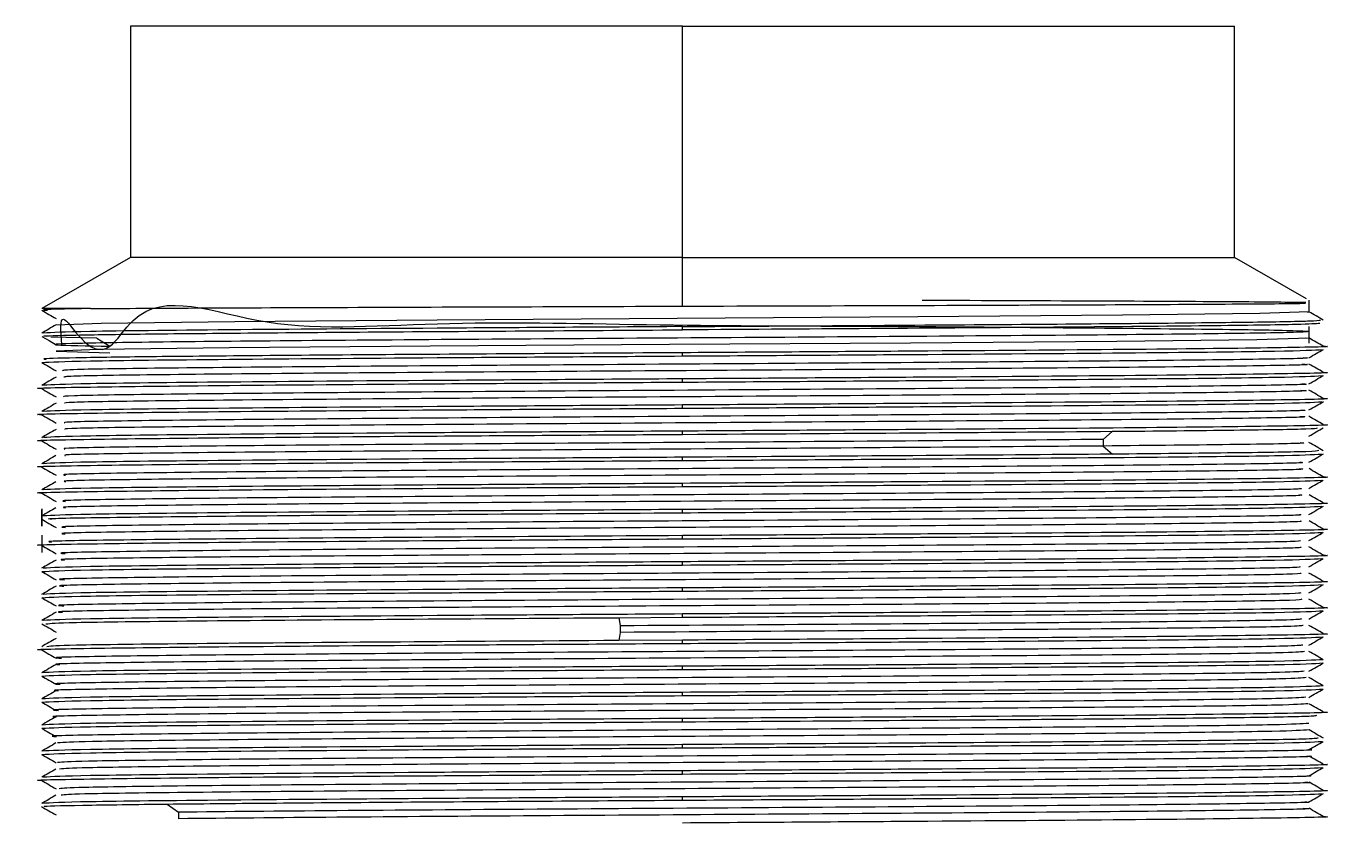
# Model space of a CAD drawing. Header units: millimetres. Extents: x 101 to 291, y 114 to 180.
# Drawn here: x 249.64 to 256.12, y 176.19 to 180.1 of the extents above; entities that cross this region are included whole.
import ezdxf

# ---------------------------------------------------------------- set-up
doc = ezdxf.new("R2010")
doc.units = ezdxf.units.MM

msp = doc.modelspace()

# ---------------------------------------------------------------- linework, layer by layer
at = {"color": 7, "linetype": 'Continuous', "lineweight": 25}
for p, q in [((250.1586, 180.0999), (250.1586, 178.9589)), ((252.8836, 180.0999), (250.1586, 180.0999)), ((252.8836, 178.9589), (252.8836, 180.0999)), ((252.8836, 180.0999), (255.6086, 180.0999)), ((255.6086, 178.9589), (255.6086, 180.0999)), ((250.1586, 178.9589), (249.72, 178.7057)), ((252.8836, 178.9589), (250.1586, 178.9589)), ((252.8836, 178.7178), (252.8836, 178.9589)), ((252.8836, 178.9589), (255.6086, 178.9589)), ((255.9646, 178.7534), (255.6086, 178.9589)), ((255.9772, 178.6894), (255.9772, 178.7468)), ((249.9609, 178.7057), (249.72, 178.7057)), ((252.8836, 178.6009), (252.8836, 178.617)), ((255.9772, 178.5355), (255.9772, 178.6178)), ((249.9919, 178.56), (249.7651, 178.5652)), ((249.9919, 178.5601), (250.0557, 178.5198)), ((252.8836, 178.4719), (252.8836, 178.488)), ((252.8836, 178.3429), (252.8836, 178.359)), ((252.8836, 178.2139), (252.8836, 178.23)), ((252.8836, 178.0849), (252.8836, 178.101)), ((255.0067, 178.1), (254.9598, 178.0597)), ((254.9598, 178.0597), (254.9598, 178.0274)), ((254.9598, 178.0274), (255.0067, 177.9871)), ((252.8836, 177.9559), (252.8836, 177.972)), ((252.8836, 177.8269), (252.8836, 177.843)), ((249.72, 177.7165), (249.72, 177.6309)), ((249.72, 177.714), (249.72, 177.6309)), ((249.72, 177.6309), (249.72, 177.714)), ((252.8836, 177.6979), (252.8836, 177.714)), ((249.72, 177.5875), (249.72, 177.5019)), ((252.8836, 177.5689), (252.8836, 177.585)), ((252.8836, 177.4399), (252.8836, 177.456)), ((252.8836, 177.3109), (252.8836, 177.327)), ((252.5696, 177.1798), (252.8836, 177.1819)), ((252.5696, 177.1799), (252.5765, 177.1396)), ((252.8836, 177.1819), (252.8836, 177.198)), ((252.5765, 177.1395), (252.5765, 177.1073)), ((252.5765, 177.1072), (252.5696, 177.0669)), ((252.8836, 177.069), (252.5696, 177.067)), ((252.8836, 177.0529), (252.8836, 177.069)), ((252.8836, 176.9239), (252.8836, 176.94)), ((252.8836, 176.7949), (252.8836, 176.811)), ((252.8836, 176.6659), (252.8836, 176.682)), ((252.8836, 176.5369), (252.8836, 176.553)), ((252.8836, 176.4079), (252.8836, 176.424)), ((252.8836, 176.2789), (252.8836, 176.295)), ((250.3391, 176.2597), (250.3952, 176.2194)), ((250.3953, 176.2194), (250.3953, 176.1871))]:
    msp.add_line(p, q, dxfattribs=at)
at = {"color": 7, "linetype": 'Continuous', "lineweight": 25, "flags": 128}
for points in [[(255.9677, 178.6897), (255.9773, 178.6894), (255.7345, 178.6813), (255.0559, 178.6732), (254.0454, 178.6651), (252.8572, 178.657), (251.6731, 178.649), (250.674, 178.6409), (250.0125, 178.6328), (249.7899, 178.6247), (249.7899, 178.6247)], [(249.7207, 178.5684), (249.7561, 178.548), (249.7914, 178.5276)], [(255.9615, 178.5607), (255.9769, 178.5601), (255.7193, 178.552), (255.0283, 178.5439), (254.0095, 178.5359), (252.8187, 178.5278), (251.6378, 178.5197), (250.6473, 178.5116), (249.9986, 178.5036), (249.7908, 178.4955), (250.0557, 178.4874), (250.0557, 178.4874)]]:
    msp.add_lwpolyline(points, dxfattribs=at)
at = {"color": 7, "linetype": 'Continuous', "lineweight": 25}
for points, knots in [([(249.8184, 178.5282), (249.8141, 178.5928), (249.8026, 178.7671), (249.9886, 178.3756), (250.2628, 178.8277), (250.7987, 178.5695), (251.7105, 178.6518), (252.7709, 178.6208), (253.8416, 178.6201), (254.8006, 178.6113), (255.5343, 178.6047), (255.9567, 178.5975), (256.0182, 178.5905), (255.7116, 178.5834), (255.0729, 178.5764), (254.1771, 178.5693), (253.1294, 178.5622), (252.0528, 178.5551), (251.0742, 178.5481), (250.3063, 178.541), (249.8475, 178.5339), (249.7215, 178.5269), (249.9443, 178.5221), (250.0557, 178.5198)], [0, 0, 0, 0, 0.023196, 0.062577, 0.076601, 0.127902, 0.179203, 0.230505, 0.281806, 0.333107, 0.384408, 0.435709, 0.487009, 0.538309, 0.589609, 0.640908, 0.692207, 0.743506, 0.794805, 0.846104, 0.897403, 0.948702, 1, 1, 1, 1]), ([(252.8836, 178.7178), (253.2428, 178.719), (253.9603, 178.7213), (254.9115, 178.7248), (255.6059, 178.7284), (255.9799, 178.7314), (255.9604, 178.7332), (255.9534, 178.7339)], [0, 0, 0, 0, 0.219522, 0.438617, 0.657284, 0.875524, 1, 1, 1, 1]), ([(255.962, 178.7354), (255.872, 178.7366), (255.6921, 178.7389), (255.0092, 178.7425), (254.3812, 178.7448), (254.0675, 178.746)], [0, 0, 0, 0, 0.33399, 0.667323, 1, 1, 1, 1]), ([(249.9609, 178.7057), (249.8403, 178.7035), (249.692, 178.7008), (249.7396, 178.6981), (249.7484, 178.6976)], [0, 0, 0, 0, 0.813037, 1, 1, 1, 1]), ([(249.7198, 178.6977), (249.7316, 178.6909), (249.7551, 178.6773), (249.7787, 178.6637), (249.7905, 178.6569)], [0, 0, 0, 0, 0.5, 1, 1, 1, 1]), ([(249.9609, 178.7057), (250.1057, 178.7067), (250.3951, 178.7087), (251.1091, 178.7117), (251.9556, 178.7148), (252.5744, 178.7168), (252.8836, 178.7178)], [0, 0, 0, 0, 0.250623, 0.50083, 0.750623, 1, 1, 1, 1]), ([(256.0474, 178.6491), (256.0356, 178.656), (256.012, 178.6696), (255.9885, 178.6832), (255.9767, 178.69)], [0, 0, 0, 0, 0.5, 1, 1, 1, 1]), ([(249.7904, 178.6255), (249.7786, 178.6187), (249.755, 178.6051), (249.7315, 178.5914), (249.7197, 178.5846)], [0, 0, 0, 0, 0.4999997, 1, 1, 1, 1]), ([(252.8836, 178.617), (252.469, 178.6143), (251.6399, 178.6089), (250.5947, 178.6009), (249.8686, 178.5929), (249.774, 178.5876), (249.7275, 178.585)], [0, 0, 0, 0, 0.251947, 0.503893, 0.75584, 1, 1, 1, 1]), ([(249.7412, 178.5686), (249.7353, 178.5692), (249.7108, 178.5714), (249.8665, 178.5754), (250.2018, 178.5805), (250.7157, 178.5856), (251.3592, 178.5907), (252.0974, 178.5958), (252.6215, 178.5992), (252.8836, 178.6009)], [0, 0, 0, 0, 0.050507, 0.208756, 0.367005, 0.525253, 0.683502, 0.841751, 1, 1, 1, 1]), ([(252.8836, 178.617), (253.1683, 178.6188), (253.7378, 178.6225), (254.5296, 178.6281), (255.2038, 178.6336), (255.7039, 178.6392), (256.0076, 178.6445), (256.0252, 178.6479), (256.0333, 178.6495)], [0, 0, 0, 0, 0.170584, 0.341168, 0.511752, 0.682336, 0.85292, 1, 1, 1, 1]), ([(256.0301, 178.6328), (256.0087, 178.6309), (255.963, 178.6268), (255.5093, 178.6205), (254.8018, 178.614), (253.8926, 178.6074), (253.2199, 178.6031), (252.8836, 178.6009)], [0, 0, 0, 0, 0.18049, 0.385367, 0.590245, 0.795122, 1, 1, 1, 1]), ([(256.0474, 178.5201), (256.0356, 178.5269), (256.0122, 178.5404), (255.9888, 178.554), (255.9772, 178.5607)], [0, 0, 0, 0, 0.503483, 1, 1, 1, 1]), ([(249.7201, 178.4396), (249.7677, 178.4423), (249.8628, 178.4477), (250.5943, 178.4557), (251.64, 178.4638), (252.4691, 178.4692), (252.8836, 178.4719)], [0, 0, 0, 0, 0.249949, 0.499966, 0.749983, 1, 1, 1, 1]), ([(252.8836, 178.488), (252.6215, 178.4863), (252.0974, 178.4829), (251.3592, 178.4778), (250.7157, 178.4727), (250.2018, 178.4676), (249.8665, 178.4625), (249.7108, 178.4585), (249.7353, 178.4563), (249.7412, 178.4558)], [0, 0, 0, 0, 0.158297, 0.316595, 0.474892, 0.63319, 0.791487, 0.949784, 1, 1, 1, 1]), ([(256.0401, 178.5205), (256.0426, 178.5204), (256.1273, 178.5176), (255.8472, 178.5122), (255.1882, 178.5041), (254.1234, 178.4961), (253.2969, 178.4907), (252.8836, 178.488)], [0, 0, 0, 0, 0.0072605, 0.2554454, 0.5036303, 0.7518151, 1, 1, 1, 1]), ([(252.8836, 178.4719), (253.2982, 178.4746), (254.1273, 178.4799), (255.173, 178.488), (255.9045, 178.4961), (255.9996, 178.5014), (256.0471, 178.5041)], [0, 0, 0, 0, 0.250011, 0.500023, 0.750034, 1, 1, 1, 1]), ([(255.9767, 178.4634), (255.9886, 178.4702), (256.0122, 178.4839), (256.0359, 178.4975), (256.0477, 178.5044)], [0, 0, 0, 0, 0.5, 1, 1, 1, 1]), ([(249.7196, 178.4399), (249.7314, 178.433), (249.7551, 178.4194), (249.7787, 178.4057), (249.7905, 178.3989)], [0, 0, 0, 0, 0.5, 1, 1, 1, 1]), ([(255.9485, 178.4636), (255.9567, 178.4631), (256.0089, 178.4603), (255.7364, 178.455), (255.1399, 178.4479), (254.2366, 178.4407), (253.1777, 178.4335), (252.0816, 178.4263), (251.0804, 178.4191), (250.3094, 178.4119), (249.8437, 178.4052), (249.8287, 178.401), (249.8221, 178.3991)], [0, 0, 0, 0, 0.020822, 0.132284, 0.243745, 0.355206, 0.466665, 0.578125, 0.689583, 0.801041, 0.912498, 1, 1, 1, 1]), ([(255.9415, 178.4318), (255.9533, 178.4312), (256.0115, 178.4282), (255.7387, 178.4228), (255.1393, 178.4156), (254.2368, 178.4084), (253.1776, 178.4012), (252.0817, 178.394), (251.0801, 178.3868), (250.3103, 178.3796), (249.8515, 178.3731), (249.8351, 178.369), (249.8283, 178.3673)], [0, 0, 0, 0, 0.028204, 0.139664, 0.251124, 0.362583, 0.474041, 0.585499, 0.696955, 0.808412, 0.919867, 1, 1, 1, 1]), ([(256.0476, 178.3911), (256.0358, 178.3979), (256.0121, 178.4115), (255.9885, 178.4252), (255.9767, 178.432)], [0, 0, 0, 0, 0.5, 1, 1, 1, 1]), ([(249.7266, 178.3104), (249.7243, 178.3105), (249.6399, 178.3132), (249.9202, 178.3187), (250.5789, 178.3267), (251.6438, 178.3348), (252.4703, 178.3402), (252.8836, 178.3429)], [0, 0, 0, 0, 0.006712, 0.255034, 0.503356, 0.751678, 1, 1, 1, 1]), ([(249.7906, 178.3675), (249.7788, 178.3607), (249.7551, 178.347), (249.7314, 178.3334), (249.7196, 178.3266)], [0, 0, 0, 0, 0.5, 1, 1, 1, 1]), ([(252.8836, 178.359), (252.469, 178.3563), (251.6399, 178.3509), (250.5947, 178.3429), (249.8687, 178.3349), (249.7742, 178.3296), (249.7276, 178.327)], [0, 0, 0, 0, 0.251988, 0.503977, 0.755965, 1, 1, 1, 1]), ([(256.0396, 178.3915), (256.0422, 178.3914), (256.1273, 178.3886), (255.8473, 178.3832), (255.1882, 178.3751), (254.1234, 178.3671), (253.2969, 178.3617), (252.8836, 178.359)], [0, 0, 0, 0, 0.00778, 0.255835, 0.50389, 0.751945, 1, 1, 1, 1]), ([(252.8836, 178.3429), (253.2982, 178.3456), (254.1273, 178.3509), (255.1726, 178.359), (255.8997, 178.367), (255.9944, 178.3723), (256.0411, 178.3749)], [0, 0, 0, 0, 0.251591, 0.503182, 0.754773, 1, 1, 1, 1]), ([(255.9768, 178.3344), (255.9887, 178.3412), (256.0123, 178.3549), (256.036, 178.3685), (256.0478, 178.3754)], [0, 0, 0, 0, 0.5, 1, 1, 1, 1]), ([(249.7196, 178.3109), (249.7314, 178.304), (249.7551, 178.2904), (249.7787, 178.2767), (249.7905, 178.2699)], [0, 0, 0, 0, 0.5, 1, 1, 1, 1]), ([(255.9422, 178.3346), (255.9518, 178.334), (256.0006, 178.331), (255.7126, 178.3256), (255.0963, 178.3185), (254.1816, 178.3113), (253.1171, 178.3041), (252.023, 178.2969), (251.0305, 178.2897), (250.2756, 178.2825), (249.8331, 178.276), (249.8291, 178.2718), (249.8274, 178.2701)], [0, 0, 0, 0, 0.027236, 0.138666, 0.250096, 0.361527, 0.472958, 0.58439, 0.695823, 0.807255, 0.918687, 1, 1, 1, 1]), ([(255.9367, 178.3028), (255.9495, 178.302), (256.0038, 178.2989), (255.7147, 178.2934), (255.0958, 178.2862), (254.1817, 178.279), (253.117, 178.2718), (252.0231, 178.2646), (251.0302, 178.2574), (250.2766, 178.2502), (249.8403, 178.2438), (249.8345, 178.2399), (249.8322, 178.2383)], [0, 0, 0, 0, 0.034582, 0.146009, 0.257438, 0.368867, 0.480296, 0.591727, 0.703157, 0.814587, 0.926017, 1, 1, 1, 1]), ([(256.0477, 178.2621), (256.0359, 178.2689), (256.0122, 178.2826), (255.9886, 178.2962), (255.9767, 178.303)], [0, 0, 0, 0, 0.5, 1, 1, 1, 1]), ([(249.7261, 178.1814), (249.7241, 178.1815), (249.6399, 178.1842), (249.9203, 178.1897), (250.5789, 178.1977), (251.6438, 178.2058), (252.4704, 178.2112), (252.8836, 178.2139)], [0, 0, 0, 0, 0.0062853, 0.254714, 0.5031426, 0.7515713, 1, 1, 1, 1]), ([(249.7906, 178.2385), (249.7788, 178.2317), (249.7551, 178.218), (249.7315, 178.2044), (249.7196, 178.1975)], [0, 0, 0, 0, 0.5, 1, 1, 1, 1]), ([(252.8836, 178.23), (252.469, 178.2273), (251.6399, 178.2219), (250.5947, 178.2139), (249.8687, 178.2059), (249.7741, 178.2006), (249.7275, 178.198)], [0, 0, 0, 0, 0.2519594, 0.5039187, 0.7558781, 1, 1, 1, 1]), ([(256.0392, 178.2625), (256.042, 178.2624), (256.1273, 178.2596), (255.8474, 178.2542), (255.1882, 178.2461), (254.1234, 178.2381), (253.2969, 178.2327), (252.8836, 178.23)], [0, 0, 0, 0, 0.008175, 0.256131, 0.504088, 0.752044, 1, 1, 1, 1]), ([(252.8836, 178.2139), (253.2982, 178.2166), (254.1273, 178.2219), (255.1726, 178.23), (255.8995, 178.238), (255.9941, 178.2433), (256.0408, 178.2459)], [0, 0, 0, 0, 0.2516654, 0.5033308, 0.7549962, 1, 1, 1, 1]), ([(255.9767, 178.2054), (255.9886, 178.2122), (256.0122, 178.2259), (256.0359, 178.2395), (256.0477, 178.2464)], [0, 0, 0, 0, 0.5, 1, 1, 1, 1]), ([(249.7195, 178.1819), (249.7313, 178.175), (249.7549, 178.1614), (249.7786, 178.1477), (249.7904, 178.1409)], [0, 0, 0, 0, 0.5000003, 1, 1, 1, 1]), ([(255.9374, 178.2056), (255.9476, 178.2049), (255.992, 178.2018), (255.6874, 178.1962), (255.0519, 178.1891), (254.126, 178.1819), (253.0563, 178.1747), (251.9648, 178.1675), (250.9814, 178.1603), (250.243, 178.1531), (249.8232, 178.1467), (249.8293, 178.1427), (249.8317, 178.1411)], [0, 0, 0, 0, 0.033289, 0.144759, 0.256229, 0.367698, 0.479168, 0.590639, 0.70211, 0.813581, 0.925053, 1, 1, 1, 1]), ([(255.9333, 178.1738), (255.9465, 178.1729), (255.9957, 178.1696), (255.6893, 178.164), (255.0515, 178.1568), (254.1261, 178.1496), (253.0563, 178.1424), (251.9649, 178.1352), (250.9811, 178.128), (250.2441, 178.1208), (249.8299, 178.1146), (249.8337, 178.1107), (249.8352, 178.1093)], [0, 0, 0, 0, 0.040591, 0.152058, 0.263524, 0.374991, 0.486458, 0.597926, 0.709394, 0.820862, 0.932332, 1, 1, 1, 1]), ([(256.0477, 178.1331), (256.0358, 178.1399), (256.0122, 178.1535), (255.9885, 178.1672), (255.9767, 178.174)], [0, 0, 0, 0, 0.5, 1, 1, 1, 1]), ([(249.7265, 178.0524), (249.7243, 178.0525), (249.6399, 178.0552), (249.9202, 178.0607), (250.5789, 178.0687), (251.6438, 178.0768), (252.4703, 178.0822), (252.8836, 178.0849)], [0, 0, 0, 0, 0.0066967, 0.2550225, 0.5033484, 0.7516742, 1, 1, 1, 1]), ([(249.7905, 178.1095), (249.7787, 178.1027), (249.7551, 178.089), (249.7314, 178.0754), (249.7196, 178.0686)], [0, 0, 0, 0, 0.5, 1, 1, 1, 1]), ([(252.8836, 178.101), (252.469, 178.0983), (251.6399, 178.0929), (250.5947, 178.0849), (249.8689, 178.0769), (249.7743, 178.0716), (249.7278, 178.069)], [0, 0, 0, 0, 0.25204, 0.504079, 0.756119, 1, 1, 1, 1]), ([(256.0396, 178.1335), (256.0422, 178.1334), (256.1273, 178.1306), (255.8473, 178.1252), (255.1882, 178.1171), (254.1234, 178.1091), (253.2969, 178.1037), (252.8836, 178.101)], [0, 0, 0, 0, 0.007792, 0.255844, 0.503896, 0.751948, 1, 1, 1, 1]), ([(255.0067, 178.1), (255.2213, 178.102), (255.6505, 178.1062), (255.9948, 178.1118), (256.012, 178.1154), (256.0193, 178.1169)], [0, 0, 0, 0, 0.365506, 0.731011, 1, 1, 1, 1]), ([(255.9767, 178.0764), (255.9885, 178.0832), (256.0122, 178.0969), (256.0358, 178.1105), (256.0476, 178.1174)], [0, 0, 0, 0, 0.5, 1, 1, 1, 1]), ([(249.7196, 178.0529), (249.7314, 178.046), (249.7551, 178.0324), (249.7787, 178.0187), (249.7905, 178.0119)], [0, 0, 0, 0, 0.5, 1, 1, 1, 1]), ([(254.9598, 178.0597), (254.6674, 178.0573), (254.0826, 178.0525), (252.9921, 178.0453), (251.9077, 178.0381), (250.9326, 178.0309), (250.2114, 178.0237), (249.8132, 178.0174), (249.8287, 178.0136), (249.8347, 178.0121)], [0, 0, 0, 0, 0.151087, 0.302173, 0.453261, 0.60435, 0.755439, 0.906529, 1, 1, 1, 1]), ([(254.9598, 178.0274), (254.6674, 178.025), (254.0826, 178.0202), (252.9921, 178.013), (251.9078, 178.0058), (250.9323, 177.9986), (250.2125, 177.9914), (249.8193, 177.9853), (249.8322, 177.9816), (249.8368, 177.9803)], [0, 0, 0, 0, 0.15258, 0.305161, 0.457743, 0.610325, 0.762908, 0.915491, 1, 1, 1, 1]), ([(255.9326, 178.0445), (255.9438, 178.0436), (255.9842, 178.0403), (255.675, 178.0346), (255.1982, 178.0298), (254.9598, 178.0274)], [0, 0, 0, 0, 0.161198, 0.580599, 1, 1, 1, 1]), ([(256.0476, 178.004), (256.0358, 178.0109), (256.0121, 178.0245), (255.9885, 178.0382), (255.9766, 178.045)], [0, 0, 0, 0, 0.5, 1, 1, 1, 1]), ([(249.7265, 177.9234), (249.7243, 177.9235), (249.6399, 177.9262), (249.9202, 177.9317), (250.5789, 177.9397), (251.6438, 177.9478), (252.4703, 177.9532), (252.8836, 177.9559)], [0, 0, 0, 0, 0.006622, 0.254967, 0.503311, 0.751656, 1, 1, 1, 1]), ([(249.7902, 177.9803), (249.7785, 177.9735), (249.755, 177.96), (249.7315, 177.9464), (249.7198, 177.9396)], [0, 0, 0, 0, 0.5, 1, 1, 1, 1]), ([(252.8836, 177.972), (252.469, 177.9693), (251.6399, 177.9639), (250.5947, 177.9559), (249.8685, 177.9479), (249.7739, 177.9426), (249.7273, 177.94)], [0, 0, 0, 0, 0.251907, 0.503814, 0.755721, 1, 1, 1, 1]), ([(252.8836, 177.9559), (253.2982, 177.9586), (254.1273, 177.9639), (255.1726, 177.972), (255.8992, 177.98), (255.9939, 177.9853), (256.0405, 177.9879)], [0, 0, 0, 0, 0.251744, 0.503488, 0.755232, 1, 1, 1, 1]), ([(256.0256, 178.0045), (256.0183, 178.0028), (256.002, 177.9991), (255.6513, 177.9933), (255.2216, 177.9892), (255.0067, 177.9871)], [0, 0, 0, 0, 0.289847, 0.644923, 1, 1, 1, 1]), ([(255.9767, 177.9474), (255.9886, 177.9542), (256.0122, 177.9679), (256.0359, 177.9815), (256.0477, 177.9884)], [0, 0, 0, 0, 0.5, 1, 1, 1, 1]), ([(249.7195, 177.9239), (249.7313, 177.917), (249.755, 177.9034), (249.7786, 177.8897), (249.7904, 177.8829)], [0, 0, 0, 0, 0.5, 1, 1, 1, 1]), ([(255.9314, 177.9476), (255.9409, 177.9466), (255.9739, 177.9432), (255.6337, 177.9375), (254.9609, 177.9303), (254.0135, 177.9231), (252.9347, 177.9159), (251.8493, 177.9087), (250.8852, 177.9015), (250.1809, 177.8943), (249.8039, 177.8882), (249.828, 177.8844), (249.8367, 177.8831)], [0, 0, 0, 0, 0.045509, 0.156977, 0.268446, 0.379914, 0.491382, 0.60285, 0.714319, 0.825788, 0.937258, 1, 1, 1, 1]), ([(255.93, 177.9158), (255.9418, 177.9146), (255.9787, 177.9111), (255.6352, 177.9052), (254.9606, 177.898), (254.0136, 177.8908), (252.9346, 177.8836), (251.8494, 177.8764), (250.8848, 177.8692), (250.1821, 177.862), (249.8094, 177.8561), (249.8304, 177.8525), (249.8374, 177.8513)], [0, 0, 0, 0, 0.0526921, 0.1641567, 0.2756211, 0.3870854, 0.4985497, 0.6100141, 0.7214788, 0.8329439, 0.9444095, 1, 1, 1, 1]), ([(256.0475, 177.8751), (256.0358, 177.8819), (256.0124, 177.8955), (255.9889, 177.909), (255.9772, 177.9158)], [0, 0, 0, 0, 0.5000002, 1, 1, 1, 1]), ([(249.7271, 177.7944), (249.7247, 177.7945), (249.6399, 177.7972), (249.9201, 177.8027), (250.579, 177.8107), (251.6438, 177.8188), (252.4703, 177.8242), (252.8836, 177.8269)], [0, 0, 0, 0, 0.007272, 0.255454, 0.503636, 0.751818, 1, 1, 1, 1]), ([(249.7901, 177.8513), (249.7784, 177.8445), (249.7549, 177.831), (249.7315, 177.8174), (249.7197, 177.8106)], [0, 0, 0, 0, 0.5, 1, 1, 1, 1]), ([(252.8836, 177.843), (252.469, 177.8403), (251.6399, 177.8349), (250.5947, 177.8269), (249.8684, 177.8189), (249.7738, 177.8136), (249.7273, 177.811)], [0, 0, 0, 0, 0.2518885, 0.503777, 0.7556656, 1, 1, 1, 1]), ([(256.0401, 177.8755), (256.0426, 177.8754), (256.1273, 177.8726), (255.8472, 177.8672), (255.1882, 177.8591), (254.1234, 177.8511), (253.2969, 177.8457), (252.8836, 177.843)], [0, 0, 0, 0, 0.007254, 0.255441, 0.503627, 0.751814, 1, 1, 1, 1]), ([(252.8836, 177.8269), (253.2982, 177.8296), (254.1274, 177.8349), (255.1725, 177.843), (255.8991, 177.851), (255.9937, 177.8563), (256.0403, 177.8589)], [0, 0, 0, 0, 0.251803, 0.503606, 0.755409, 1, 1, 1, 1]), ([(255.9767, 177.8184), (255.9885, 177.8252), (256.0121, 177.8389), (256.0358, 177.8525), (256.0476, 177.8593)], [0, 0, 0, 0, 0.4999997, 1, 1, 1, 1]), ([(249.7195, 177.7948), (249.7313, 177.788), (249.755, 177.7744), (249.7786, 177.7607), (249.7905, 177.7539)], [0, 0, 0, 0, 0.5, 1, 1, 1, 1]), ([(255.9301, 177.8186), (255.9384, 177.8175), (255.9646, 177.814), (255.6052, 177.8081), (254.9144, 177.8009), (253.9566, 177.7937), (252.8738, 177.7865), (251.7921, 177.7793), (250.8381, 177.7721), (250.1513, 177.7649), (249.7945, 177.7589), (249.8266, 177.7553), (249.8375, 177.7541)], [0, 0, 0, 0, 0.051567, 0.163014, 0.274462, 0.385908, 0.497354, 0.608799, 0.720243, 0.831687, 0.94313, 1, 1, 1, 1]), ([(255.9301, 177.7868), (255.9403, 177.7855), (255.9698, 177.7818), (255.6066, 177.7758), (254.9141, 177.7686), (253.9567, 177.7614), (252.8737, 177.7542), (251.7921, 177.747), (250.8377, 177.7398), (250.1527, 177.7326), (249.7995, 177.7268), (249.8281, 177.7233), (249.8369, 177.7223)], [0, 0, 0, 0, 0.0587015, 0.1701495, 0.281597, 0.3930438, 0.5044899, 0.6159353, 0.72738, 0.8388241, 0.9502676, 1, 1, 1, 1]), ([(256.0475, 177.7461), (256.0357, 177.7529), (256.0123, 177.7664), (255.9888, 177.78), (255.9771, 177.7868)], [0, 0, 0, 0, 0.5, 1, 1, 1, 1]), ([(249.79, 177.7222), (249.7783, 177.7155), (249.7548, 177.7019), (249.7314, 177.6884), (249.7196, 177.6816)], [0, 0, 0, 0, 0.5, 1, 1, 1, 1]), ([(252.8836, 177.714), (252.469, 177.7113), (251.6399, 177.7059), (250.5947, 177.6979), (249.8679, 177.6899), (249.7733, 177.6846), (249.7266, 177.682)], [0, 0, 0, 0, 0.251716, 0.503431, 0.755147, 1, 1, 1, 1]), ([(249.7693, 177.6654), (249.7573, 177.6665), (249.7202, 177.6701), (250.081, 177.6761), (250.7849, 177.6834), (251.7681, 177.6906), (252.5118, 177.6955), (252.8836, 177.6979)], [0, 0, 0, 0, 0.108034, 0.331026, 0.554017, 0.777009, 1, 1, 1, 1]), ([(256.0405, 177.7465), (256.0428, 177.7464), (256.1273, 177.7436), (255.8471, 177.7382), (255.1883, 177.7301), (254.1234, 177.7221), (253.2969, 177.7167), (252.8836, 177.714)], [0, 0, 0, 0, 0.0069287, 0.2551965, 0.5034644, 0.7517322, 1, 1, 1, 1]), ([(252.8836, 177.6979), (253.2982, 177.7006), (254.1274, 177.7059), (255.1725, 177.714), (255.899, 177.722), (255.9937, 177.7273), (256.0403, 177.7299)], [0, 0, 0, 0, 0.251804, 0.503609, 0.755413, 1, 1, 1, 1]), ([(255.9767, 177.6894), (255.9885, 177.6962), (256.0122, 177.7099), (256.0358, 177.7235), (256.0477, 177.7303)], [0, 0, 0, 0, 0.5, 1, 1, 1, 1]), ([(249.7196, 177.6658), (249.7315, 177.659), (249.7551, 177.6453), (249.7788, 177.6317), (249.7906, 177.6248)], [0, 0, 0, 0, 0.5, 1, 1, 1, 1]), ([(255.9299, 177.6896), (255.9362, 177.6883), (255.9548, 177.6847), (255.5754, 177.6787), (254.8671, 177.6715), (253.8993, 177.6643), (252.8129, 177.6571), (251.7353, 177.6499), (250.7917, 177.6427), (250.1228, 177.6355), (249.7855, 177.6296), (249.8247, 177.6262), (249.837, 177.6251)], [0, 0, 0, 0, 0.057729, 0.16915, 0.280572, 0.391995, 0.503418, 0.614842, 0.726266, 0.83769, 0.949113, 1, 1, 1, 1]), ([(255.9311, 177.6578), (255.9391, 177.6564), (255.9606, 177.6526), (255.5768, 177.6464), (254.8668, 177.6392), (253.8994, 177.632), (252.8129, 177.6248), (251.7353, 177.6176), (250.7915, 177.6104), (250.1236, 177.6033), (249.7878, 177.5974), (249.825, 177.594), (249.836, 177.593)], [0, 0, 0, 0, 0.06468, 0.17572, 0.286761, 0.397802, 0.508844, 0.619886, 0.730929, 0.841971, 0.953013, 1, 1, 1, 1]), ([(256.0475, 177.6171), (256.0357, 177.6239), (256.0123, 177.6374), (255.9888, 177.651), (255.9771, 177.6578)], [0, 0, 0, 0, 0.5, 1, 1, 1, 1]), ([(249.7278, 177.5364), (249.7251, 177.5365), (249.6399, 177.5392), (249.9199, 177.5447), (250.579, 177.5527), (251.6438, 177.5608), (252.4703, 177.5662), (252.8836, 177.5689)], [0, 0, 0, 0, 0.007949, 0.255962, 0.503975, 0.751987, 1, 1, 1, 1]), ([(252.8836, 177.585), (252.5118, 177.5826), (251.7682, 177.5778), (250.7845, 177.5705), (250.0825, 177.5633), (249.725, 177.5574), (249.7583, 177.554), (249.7681, 177.553)], [0, 0, 0, 0, 0.226118, 0.452236, 0.678354, 0.904471, 1, 1, 1, 1]), ([(256.0404, 177.6175), (256.0427, 177.6174), (256.1273, 177.6146), (255.8471, 177.6092), (255.1883, 177.6011), (254.1234, 177.5931), (253.2969, 177.5877), (252.8836, 177.585)], [0, 0, 0, 0, 0.007001, 0.255251, 0.503501, 0.75175, 1, 1, 1, 1]), ([(252.8836, 177.5689), (253.2982, 177.5716), (254.1274, 177.5769), (255.1725, 177.585), (255.8987, 177.593), (255.9933, 177.5983), (256.0398, 177.6009)], [0, 0, 0, 0, 0.251928, 0.503856, 0.755784, 1, 1, 1, 1]), ([(255.9766, 177.5604), (255.9885, 177.5672), (256.0121, 177.5808), (256.0358, 177.5945), (256.0476, 177.6013)], [0, 0, 0, 0, 0.5, 1, 1, 1, 1]), ([(249.7195, 177.5368), (249.7313, 177.53), (249.755, 177.5163), (249.7787, 177.5027), (249.7905, 177.4958)], [0, 0, 0, 0, 0.5, 1, 1, 1, 1]), ([(255.9308, 177.5606), (255.9345, 177.5592), (255.9446, 177.5554), (255.5446, 177.5493), (254.819, 177.5421), (253.8416, 177.5349), (252.7521, 177.5277), (251.6789, 177.5205), (250.7462, 177.5133), (250.0956, 177.5061), (249.777, 177.5004), (249.8226, 177.497), (249.8357, 177.4961)], [0, 0, 0, 0, 0.063683, 0.175119, 0.286556, 0.397992, 0.509427, 0.620862, 0.732296, 0.843729, 0.955162, 1, 1, 1, 1]), ([(255.9335, 177.5288), (255.9384, 177.5272), (255.951, 177.5233), (255.5459, 177.517), (254.8188, 177.5098), (253.8417, 177.5026), (252.752, 177.4954), (251.679, 177.4882), (250.7457, 177.481), (250.0973, 177.4739), (249.781, 177.4683), (249.822, 177.4651), (249.8324, 177.4642)], [0, 0, 0, 0, 0.070925, 0.182364, 0.293803, 0.405242, 0.516679, 0.628117, 0.739553, 0.850989, 0.962424, 1, 1, 1, 1]), ([(256.0477, 177.488), (256.0358, 177.4948), (256.0122, 177.5085), (255.9885, 177.5222), (255.9767, 177.529)], [0, 0, 0, 0, 0.5000003, 1, 1, 1, 1]), ([(249.7904, 177.4645), (249.7786, 177.4576), (249.7549, 177.444), (249.7312, 177.4303), (249.7194, 177.4235)], [0, 0, 0, 0, 0.5, 1, 1, 1, 1]), ([(249.7201, 177.4076), (249.7677, 177.4103), (249.8628, 177.4157), (250.5943, 177.4237), (251.64, 177.4318), (252.4691, 177.4372), (252.8836, 177.4399)], [0, 0, 0, 0, 0.24995, 0.499966, 0.749983, 1, 1, 1, 1]), ([(252.8836, 177.456), (252.469, 177.4533), (251.6399, 177.4479), (250.5946, 177.4399), (249.8676, 177.4319), (249.7729, 177.4266), (249.7262, 177.424)], [0, 0, 0, 0, 0.251606, 0.503211, 0.754817, 1, 1, 1, 1]), ([(256.0407, 177.4885), (256.0429, 177.4884), (256.1273, 177.4856), (255.847, 177.4802), (255.1883, 177.4721), (254.1234, 177.4641), (253.2969, 177.4587), (252.8836, 177.456)], [0, 0, 0, 0, 0.006654, 0.254991, 0.503327, 0.751664, 1, 1, 1, 1]), ([(252.8836, 177.4399), (253.2982, 177.4426), (254.1274, 177.4479), (255.1725, 177.456), (255.8986, 177.464), (255.9932, 177.4693), (256.0398, 177.4719)], [0, 0, 0, 0, 0.251941, 0.503882, 0.755823, 1, 1, 1, 1]), ([(255.9767, 177.4314), (255.9885, 177.4382), (256.0122, 177.4518), (256.0358, 177.4655), (256.0476, 177.4723)], [0, 0, 0, 0, 0.4999997, 1, 1, 1, 1]), ([(249.7196, 177.4078), (249.7314, 177.401), (249.7551, 177.3873), (249.7788, 177.3737), (249.7906, 177.3668)], [0, 0, 0, 0, 0.5, 1, 1, 1, 1]), ([(255.9328, 177.4316), (255.9332, 177.4301), (255.934, 177.4262), (255.5127, 177.4199), (254.7703, 177.4127), (253.7836, 177.4055), (252.6913, 177.3983), (251.6231, 177.3911), (250.7013, 177.3839), (250.0695, 177.3767), (249.7688, 177.3711), (249.8198, 177.3679), (249.8329, 177.3671)], [0, 0, 0, 0, 0.06984, 0.181277, 0.292715, 0.404154, 0.515594, 0.627034, 0.738475, 0.849916, 0.961357, 1, 1, 1, 1]), ([(255.9368, 177.3998), (255.938, 177.3981), (255.941, 177.394), (255.5138, 177.3876), (254.77, 177.3804), (253.7837, 177.3732), (252.6912, 177.366), (251.6232, 177.3588), (250.7008, 177.3516), (250.0714, 177.3445), (249.7723, 177.339), (249.8181, 177.3359), (249.8282, 177.3353)], [0, 0, 0, 0, 0.0771346, 0.1885753, 0.3000166, 0.4114586, 0.5229014, 0.6343448, 0.7457888, 0.8572332, 0.9686779, 1, 1, 1, 1]), ([(256.0477, 177.359), (256.0358, 177.3658), (256.0122, 177.3795), (255.9885, 177.3932), (255.9767, 177.4)], [0, 0, 0, 0, 0.5, 1, 1, 1, 1]), ([(249.7905, 177.3355), (249.7787, 177.3287), (249.755, 177.315), (249.7313, 177.3013), (249.7195, 177.2945)], [0, 0, 0, 0, 0.5, 1, 1, 1, 1]), ([(249.7201, 177.2786), (249.7677, 177.2813), (249.8628, 177.2867), (250.5943, 177.2947), (251.64, 177.3028), (252.4691, 177.3082), (252.8836, 177.3109)], [0, 0, 0, 0, 0.24995, 0.499966, 0.749983, 1, 1, 1, 1]), ([(252.8836, 177.327), (252.469, 177.3243), (251.6399, 177.3189), (250.5947, 177.3109), (249.8677, 177.3029), (249.773, 177.2976), (249.7263, 177.295)], [0, 0, 0, 0, 0.251644, 0.503289, 0.754933, 1, 1, 1, 1]), ([(256.0407, 177.3595), (256.0429, 177.3594), (256.1273, 177.3566), (255.847, 177.3512), (255.1883, 177.3431), (254.1234, 177.3351), (253.2969, 177.3297), (252.8836, 177.327)], [0, 0, 0, 0, 0.006708, 0.255031, 0.503354, 0.751677, 1, 1, 1, 1]), ([(252.8836, 177.3109), (253.2982, 177.3136), (254.1274, 177.3189), (255.1725, 177.327), (255.8983, 177.335), (255.9928, 177.3403), (256.0393, 177.3429)], [0, 0, 0, 0, 0.252057, 0.504114, 0.75617, 1, 1, 1, 1]), ([(255.9767, 177.3023), (255.9886, 177.3092), (256.0122, 177.3228), (256.0359, 177.3365), (256.0477, 177.3433)], [0, 0, 0, 0, 0.5, 1, 1, 1, 1]), ([(249.7196, 177.2788), (249.7315, 177.272), (249.7551, 177.2583), (249.7788, 177.2447), (249.7906, 177.2378)], [0, 0, 0, 0, 0.5, 1, 1, 1, 1]), ([(255.9413, 177.2707), (255.9381, 177.269), (255.9305, 177.2648), (255.4808, 177.2582), (254.7206, 177.251), (253.7253, 177.2438), (252.6305, 177.2366), (251.5678, 177.2294), (250.6567, 177.2223), (250.0468, 177.2151), (249.764, 177.2097), (249.8138, 177.2068), (249.823, 177.2063)], [0, 0, 0, 0, 0.083171, 0.194649, 0.306127, 0.417605, 0.529083, 0.640561, 0.75204, 0.863518, 0.974998, 1, 1, 1, 1]), ([(255.9359, 177.3026), (255.9322, 177.3009), (255.923, 177.2969), (255.4797, 177.2905), (254.7208, 177.2833), (253.7252, 177.2761), (252.6306, 177.2689), (251.5677, 177.2617), (250.6573, 177.2545), (250.0448, 177.2473), (249.7611, 177.2419), (249.8166, 177.2388), (249.8291, 177.2381)], [0, 0, 0, 0, 0.075829, 0.187304, 0.29878, 0.410255, 0.52173, 0.633206, 0.744682, 0.856158, 0.967635, 1, 1, 1, 1]), ([(256.0478, 177.23), (256.036, 177.2368), (256.0123, 177.2505), (255.9887, 177.2641), (255.9768, 177.271)], [0, 0, 0, 0, 0.5000003, 1, 1, 1, 1]), ([(249.7906, 177.2065), (249.7787, 177.1997), (249.7551, 177.186), (249.7314, 177.1723), (249.7196, 177.1655)], [0, 0, 0, 0, 0.4999997, 1, 1, 1, 1]), ([(252.8836, 177.198), (252.469, 177.1953), (251.6399, 177.1899), (250.5947, 177.1819), (249.8679, 177.1739), (249.7733, 177.1686), (249.7266, 177.166)], [0, 0, 0, 0, 0.251718, 0.503435, 0.755153, 1, 1, 1, 1]), ([(249.7404, 177.1494), (249.7638, 177.1517), (249.8134, 177.1567), (250.4351, 177.1642), (251.3842, 177.172), (252.1744, 177.1772), (252.5696, 177.1798)], [0, 0, 0, 0, 0.231151, 0.487434, 0.743717, 1, 1, 1, 1]), ([(256.041, 177.2305), (256.0431, 177.2304), (256.1273, 177.2276), (255.8469, 177.2222), (255.1883, 177.2141), (254.1234, 177.2061), (253.2969, 177.2007), (252.8836, 177.198)], [0, 0, 0, 0, 0.006348, 0.254761, 0.503174, 0.751587, 1, 1, 1, 1]), ([(252.8836, 177.1819), (253.2982, 177.1846), (254.1273, 177.1899), (255.173, 177.198), (255.9045, 177.2061), (255.9996, 177.2114), (256.0471, 177.2141)], [0, 0, 0, 0, 0.250011, 0.500023, 0.750034, 1, 1, 1, 1]), ([(255.9767, 177.1733), (255.9885, 177.1802), (256.0122, 177.1938), (256.0358, 177.2075), (256.0477, 177.2143)], [0, 0, 0, 0, 0.4999997, 1, 1, 1, 1]), ([(249.7199, 177.1497), (249.7316, 177.1429), (249.7552, 177.1293), (249.7788, 177.1157), (249.7906, 177.1088)], [0, 0, 0, 0, 0.5, 1, 1, 1, 1]), ([(255.9405, 177.1736), (255.932, 177.1718), (255.9121, 177.1676), (255.4457, 177.1611), (254.6713, 177.1539), (253.6647, 177.1467), (252.9392, 177.1419), (252.5765, 177.1395)], [0, 0, 0, 0, 0.1554106, 0.3665595, 0.5777074, 0.7888539, 1, 1, 1, 1]), ([(255.9473, 177.1418), (255.9389, 177.1398), (255.9201, 177.1355), (255.4467, 177.1288), (254.6711, 177.1216), (253.6648, 177.1144), (252.9393, 177.1096), (252.5765, 177.1072)], [0, 0, 0, 0, 0.167056, 0.375294, 0.58353, 0.791765, 1, 1, 1, 1]), ([(256.0478, 177.101), (256.0359, 177.1078), (256.0123, 177.1215), (255.9886, 177.1352), (255.9768, 177.142)], [0, 0, 0, 0, 0.5, 1, 1, 1, 1]), ([(249.7275, 177.0204), (249.7249, 177.0205), (249.6399, 177.0232), (249.92, 177.0287), (250.579, 177.0367), (251.6438, 177.0448), (252.4703, 177.0502), (252.8836, 177.0529)], [0, 0, 0, 0, 0.007658, 0.255744, 0.503829, 0.751915, 1, 1, 1, 1]), ([(249.7905, 177.0775), (249.7787, 177.0707), (249.7551, 177.0571), (249.7316, 177.0435), (249.7198, 177.0367)], [0, 0, 0, 0, 0.5, 1, 1, 1, 1]), ([(252.5696, 177.067), (252.1744, 177.0644), (251.3841, 177.0591), (250.4356, 177.0513), (249.8185, 177.0439), (249.7688, 177.039), (249.7457, 177.0367)], [0, 0, 0, 0, 0.258392, 0.516785, 0.775177, 1, 1, 1, 1]), ([(255.9459, 177.0446), (255.932, 177.0427), (255.9005, 177.0384), (255.4107, 177.0317), (254.62, 177.0245), (253.6074, 177.0173), (252.5094, 177.0101), (251.4584, 177.0029), (250.5716, 176.9957), (249.9987, 176.9886), (249.7462, 176.9833), (249.8084, 176.9805), (249.8179, 176.9801)], [0, 0, 0, 0, 0.088219, 0.199698, 0.311177, 0.422655, 0.534132, 0.64561, 0.757087, 0.868565, 0.980043, 1, 1, 1, 1]), ([(256.0409, 177.1015), (256.043, 177.1014), (256.1273, 177.0986), (255.847, 177.0932), (255.1883, 177.0851), (254.1234, 177.0771), (253.2969, 177.0717), (252.8836, 177.069)], [0, 0, 0, 0, 0.006501, 0.254876, 0.503251, 0.751625, 1, 1, 1, 1]), ([(252.8836, 177.0529), (253.2982, 177.0556), (254.1273, 177.0609), (255.173, 177.069), (255.9045, 177.0771), (255.9996, 177.0824), (256.0471, 177.0851)], [0, 0, 0, 0, 0.250011, 0.500023, 0.750034, 1, 1, 1, 1]), ([(255.9767, 177.0443), (255.9885, 177.0511), (256.0121, 177.0648), (256.0357, 177.0784), (256.0475, 177.0852)], [0, 0, 0, 0, 0.5, 1, 1, 1, 1]), ([(249.7199, 177.0207), (249.7317, 177.0139), (249.7552, 177.0003), (249.7788, 176.9867), (249.7906, 176.9799)], [0, 0, 0, 0, 0.5, 1, 1, 1, 1]), ([(255.9541, 177.0128), (255.9398, 177.0107), (255.909, 177.0063), (255.4117, 176.9994), (254.6198, 176.9922), (253.6075, 176.985), (252.5094, 176.9778), (251.4586, 176.9707), (250.5708, 176.9635), (250.0013, 176.9563), (249.7478, 176.9512), (249.8034, 176.9485), (249.809, 176.9483)], [0, 0, 0, 0, 0.095592, 0.207071, 0.31855, 0.430028, 0.541506, 0.652984, 0.764462, 0.87594, 0.987418, 1, 1, 1, 1]), ([(256.0475, 176.9721), (256.0357, 176.979), (256.0122, 176.9926), (255.9886, 177.0062), (255.9768, 177.013)], [0, 0, 0, 0, 0.5, 1, 1, 1, 1]), ([(249.7906, 176.9485), (249.7788, 176.9417), (249.7552, 176.9281), (249.7316, 176.9145), (249.7199, 176.9077)], [0, 0, 0, 0, 0.5, 1, 1, 1, 1]), ([(252.8836, 176.94), (252.4691, 176.9373), (251.64, 176.9319), (250.5943, 176.9239), (249.8627, 176.9158), (249.7676, 176.9104), (249.7201, 176.9077)], [0, 0, 0, 0, 0.250011, 0.500023, 0.750034, 1, 1, 1, 1]), ([(249.7201, 176.8916), (249.7677, 176.8943), (249.8628, 176.8997), (250.5943, 176.9077), (251.64, 176.9158), (252.4691, 176.9212), (252.8836, 176.9239)], [0, 0, 0, 0, 0.24995, 0.499966, 0.749983, 1, 1, 1, 1]), ([(255.953, 176.9156), (255.9329, 176.9135), (255.8891, 176.9091), (255.3749, 176.9023), (254.5688, 176.8951), (253.5482, 176.8879), (252.449, 176.8807), (251.4045, 176.8735), (250.5299, 176.8664), (249.9775, 176.8592), (249.739, 176.8541), (249.8036, 176.8514), (249.8107, 176.8511)], [0, 0, 0, 0, 0.094568, 0.20601, 0.317452, 0.428894, 0.540335, 0.651776, 0.763216, 0.874655, 0.986093, 1, 1, 1, 1]), ([(256.0471, 176.9722), (255.9996, 176.9696), (255.9045, 176.9642), (255.1729, 176.9561), (254.1273, 176.9481), (253.2982, 176.9427), (252.8836, 176.94)], [0, 0, 0, 0, 0.24995, 0.499966, 0.749983, 1, 1, 1, 1]), ([(252.8836, 176.9239), (253.2982, 176.9266), (254.1273, 176.9319), (255.173, 176.94), (255.9045, 176.9481), (255.9996, 176.9534), (256.0471, 176.9561)], [0, 0, 0, 0, 0.250011, 0.500023, 0.750034, 1, 1, 1, 1]), ([(255.9767, 176.9154), (255.9885, 176.9222), (256.0121, 176.9358), (256.0357, 176.9494), (256.0474, 176.9562)], [0, 0, 0, 0, 0.5, 1, 1, 1, 1]), ([(249.7198, 176.8917), (249.7316, 176.8849), (249.7552, 176.8713), (249.7787, 176.8576), (249.7905, 176.8508)], [0, 0, 0, 0, 0.5, 1, 1, 1, 1]), ([(255.9625, 176.8838), (255.9417, 176.8816), (255.898, 176.877), (255.3758, 176.87), (254.5686, 176.8628), (253.5483, 176.8556), (252.449, 176.8484), (251.4047, 176.8413), (250.529, 176.8341), (249.9803, 176.8269), (249.7399, 176.8219), (249.7973, 176.8194), (249.8005, 176.8193)], [0, 0, 0, 0, 0.101946, 0.213388, 0.324829, 0.43627, 0.547711, 0.659151, 0.77059, 0.882028, 0.993466, 1, 1, 1, 1]), ([(256.0475, 176.8432), (256.0357, 176.85), (256.0121, 176.8636), (255.9886, 176.8772), (255.9768, 176.884)], [0, 0, 0, 0, 0.5, 1, 1, 1, 1]), ([(249.7905, 176.8195), (249.7787, 176.8127), (249.7551, 176.7991), (249.7316, 176.7855), (249.7198, 176.7787)], [0, 0, 0, 0, 0.5, 1, 1, 1, 1]), ([(252.8836, 176.811), (252.4691, 176.8083), (251.64, 176.8029), (250.5943, 176.7949), (249.8627, 176.7868), (249.7676, 176.7814), (249.7201, 176.7787)], [0, 0, 0, 0, 0.250011, 0.500023, 0.750034, 1, 1, 1, 1]), ([(249.7201, 176.7626), (249.7677, 176.7653), (249.8628, 176.7707), (250.5943, 176.7787), (251.64, 176.7868), (252.4691, 176.7922), (252.8836, 176.7949)], [0, 0, 0, 0, 0.24995, 0.499966, 0.749983, 1, 1, 1, 1]), ([(255.9609, 176.7866), (255.9339, 176.7844), (255.877, 176.7799), (255.3379, 176.7729), (254.5168, 176.7657), (253.4887, 176.7585), (252.3889, 176.7513), (251.3513, 176.7441), (250.489, 176.737), (249.9577, 176.7298), (249.732, 176.7248), (249.7978, 176.7223), (249.802, 176.7221)], [0, 0, 0, 0, 0.100849, 0.212293, 0.323738, 0.435184, 0.54663, 0.658077, 0.769525, 0.880973, 0.992421, 1, 1, 1, 1]), ([(256.0471, 176.8432), (255.9996, 176.8406), (255.9045, 176.8352), (255.1729, 176.8271), (254.1273, 176.8191), (253.2982, 176.8137), (252.8836, 176.811)], [0, 0, 0, 0, 0.24995, 0.499966, 0.749983, 1, 1, 1, 1]), ([(252.8836, 176.7949), (253.2982, 176.7976), (254.1273, 176.8029), (255.173, 176.811), (255.9045, 176.8191), (255.9996, 176.8244), (256.0471, 176.8271)], [0, 0, 0, 0, 0.250011, 0.500023, 0.750034, 1, 1, 1, 1]), ([(255.9766, 176.7864), (255.9884, 176.7932), (256.012, 176.8068), (256.0356, 176.8204), (256.0474, 176.8272)], [0, 0, 0, 0, 0.5, 1, 1, 1, 1]), ([(249.7197, 176.7627), (249.7315, 176.7559), (249.7551, 176.7423), (249.7787, 176.7287), (249.7905, 176.7219)], [0, 0, 0, 0, 0.5, 1, 1, 1, 1]), ([(255.9718, 176.7548), (255.9436, 176.7525), (255.8864, 176.7477), (255.3387, 176.7406), (254.5166, 176.7334), (253.4888, 176.7262), (252.3888, 176.719), (251.3515, 176.7119), (250.488, 176.7047), (249.9609, 176.6975), (249.7321, 176.6927), (249.7903, 176.6903), (249.7905, 176.6903)], [0, 0, 0, 0, 0.108214, 0.219654, 0.331094, 0.442535, 0.553977, 0.66542, 0.776863, 0.888306, 0.99975, 1, 1, 1, 1]), ([(256.0474, 176.7142), (256.0356, 176.721), (256.012, 176.7346), (255.9884, 176.7482), (255.9767, 176.755)], [0, 0, 0, 0, 0.5, 1, 1, 1, 1]), ([(249.7904, 176.6905), (249.7786, 176.6837), (249.7551, 176.6701), (249.7315, 176.6565), (249.7197, 176.6497)], [0, 0, 0, 0, 0.5, 1, 1, 1, 1]), ([(252.8836, 176.682), (252.4691, 176.6793), (251.64, 176.6739), (250.5943, 176.6659), (249.8627, 176.6578), (249.7676, 176.6524), (249.7201, 176.6497)], [0, 0, 0, 0, 0.250011, 0.500023, 0.750034, 1, 1, 1, 1]), ([(249.7201, 176.6336), (249.7677, 176.6363), (249.8628, 176.6417), (250.5943, 176.6497), (251.64, 176.6578), (252.4691, 176.6632), (252.8836, 176.6659)], [0, 0, 0, 0, 0.24995, 0.499966, 0.749983, 1, 1, 1, 1]), ([(255.9757, 176.6578), (255.9402, 176.6554), (255.8691, 176.6507), (255.3003, 176.6435), (254.4641, 176.6363), (253.429, 176.6291), (252.3287, 176.6219), (251.2985, 176.6147), (250.4489, 176.6076), (249.9393, 176.6004), (249.7253, 176.5955), (249.7917, 176.5931), (249.7926, 176.5931)], [0, 0, 0, 0, 0.110067, 0.221125, 0.332183, 0.443241, 0.554299, 0.665357, 0.776414, 0.88747, 0.998526, 1, 1, 1, 1]), ([(256.0401, 176.7145), (256.0425, 176.7144), (256.1273, 176.7116), (255.8472, 176.7062), (255.1882, 176.6981), (254.1234, 176.6901), (253.2969, 176.6847), (252.8836, 176.682)], [0, 0, 0, 0, 0.0072922, 0.2554692, 0.5036461, 0.7518231, 1, 1, 1, 1]), ([(252.8836, 176.6659), (253.2294, 176.6681), (253.921, 176.6726), (254.8504, 176.6793), (255.559, 176.6861), (255.9847, 176.6922), (256.0059, 176.6962), (256.015, 176.6979)], [0, 0, 0, 0, 0.210612, 0.421224, 0.631835, 0.842447, 1, 1, 1, 1]), ([(249.7196, 176.6338), (249.7314, 176.627), (249.7551, 176.6133), (249.7787, 176.5997), (249.7905, 176.5929)], [0, 0, 0, 0, 0.5000003, 1, 1, 1, 1]), ([(255.9774, 176.6256), (255.9417, 176.6232), (255.8705, 176.6184), (255.3005, 176.6112), (254.4642, 176.604), (253.4287, 176.5968), (252.3297, 176.5897), (251.2951, 176.5825), (250.4616, 176.5753), (249.9007, 176.5682), (249.832, 176.5635), (249.7985, 176.5612)], [0, 0, 0, 0, 0.111696, 0.223392, 0.335089, 0.446785, 0.558481, 0.670177, 0.781873, 0.893567, 1, 1, 1, 1]), ([(256.0477, 176.5851), (256.0359, 176.5919), (256.0124, 176.6054), (255.9889, 176.619), (255.9772, 176.6258)], [0, 0, 0, 0, 0.5, 1, 1, 1, 1]), ([(249.7901, 176.5613), (249.7784, 176.5545), (249.7549, 176.5409), (249.7314, 176.5273), (249.7196, 176.5206)], [0, 0, 0, 0, 0.5, 1, 1, 1, 1]), ([(252.8836, 176.553), (252.4691, 176.5503), (251.64, 176.5449), (250.5943, 176.5369), (249.8627, 176.5288), (249.7676, 176.5234), (249.7201, 176.5207)], [0, 0, 0, 0, 0.250011, 0.500023, 0.750034, 1, 1, 1, 1]), ([(249.7201, 176.5046), (249.7677, 176.5073), (249.8628, 176.5127), (250.5943, 176.5207), (251.64, 176.5288), (252.4691, 176.5342), (252.8836, 176.5369)], [0, 0, 0, 0, 0.24995, 0.499966, 0.749983, 1, 1, 1, 1]), ([(255.975, 176.5286), (255.9756, 176.5285), (256.0338, 176.5261), (255.8034, 176.5213), (255.2731, 176.5141), (254.4079, 176.5069), (253.3696, 176.4997), (252.2697, 176.4925), (251.243, 176.4854), (250.4231, 176.4782), (249.8793, 176.4711), (249.8241, 176.4664), (249.7971, 176.4641)], [0, 0, 0, 0, 0.001175, 0.112632, 0.22409, 0.335548, 0.447007, 0.558467, 0.669927, 0.781388, 0.892849, 1, 1, 1, 1]), ([(256.0224, 176.5855), (256.0133, 176.5836), (255.9932, 176.5795), (255.56, 176.5732), (254.8502, 176.5665), (253.921, 176.5597), (253.2294, 176.5552), (252.8836, 176.553)], [0, 0, 0, 0, 0.170899, 0.378174, 0.585449, 0.792725, 1, 1, 1, 1]), ([(252.8836, 176.5369), (253.2982, 176.5396), (254.1274, 176.5449), (255.1725, 176.553), (255.8991, 176.561), (255.9937, 176.5663), (256.0403, 176.5689)], [0, 0, 0, 0, 0.251794, 0.503588, 0.755382, 1, 1, 1, 1]), ([(255.9767, 176.5284), (255.9885, 176.5352), (256.0121, 176.5488), (256.0358, 176.5625), (256.0476, 176.5693)], [0, 0, 0, 0, 0.5, 1, 1, 1, 1]), ([(249.7195, 176.5048), (249.7313, 176.498), (249.755, 176.4843), (249.7786, 176.4707), (249.7904, 176.4639)], [0, 0, 0, 0, 0.5, 1, 1, 1, 1]), ([(255.9638, 176.4968), (255.9685, 176.4966), (256.0341, 176.494), (255.8067, 176.489), (255.2723, 176.4818), (254.4082, 176.4746), (253.3695, 176.4674), (252.2698, 176.4603), (251.2427, 176.4531), (250.4238, 176.4459), (249.8886, 176.4389), (249.8336, 176.4344), (249.8077, 176.4323)], [0, 0, 0, 0, 0.008536, 0.119995, 0.231454, 0.342913, 0.454373, 0.565834, 0.677295, 0.788757, 0.90022, 1, 1, 1, 1]), ([(256.0476, 176.4561), (256.0358, 176.4629), (256.0123, 176.4764), (255.9888, 176.49), (255.9771, 176.4968)], [0, 0, 0, 0, 0.5, 1, 1, 1, 1]), ([(249.7266, 176.3754), (249.7243, 176.3755), (249.6399, 176.3782), (249.9202, 176.3837), (250.5789, 176.3917), (251.6438, 176.3998), (252.4703, 176.4052), (252.8836, 176.4079)], [0, 0, 0, 0, 0.006734, 0.2550505, 0.503367, 0.7516835, 1, 1, 1, 1]), ([(249.7901, 176.4323), (249.7783, 176.4255), (249.7548, 176.4119), (249.7313, 176.3984), (249.7196, 176.3916)], [0, 0, 0, 0, 0.5, 1, 1, 1, 1]), ([(252.8836, 176.424), (252.469, 176.4213), (251.6399, 176.4159), (250.5947, 176.4079), (249.8687, 176.3999), (249.7741, 176.3946), (249.7276, 176.392)], [0, 0, 0, 0, 0.251972, 0.503944, 0.7559159, 1, 1, 1, 1]), ([(255.9656, 176.3996), (255.9691, 176.3994), (256.0261, 176.3968), (255.7837, 176.3919), (255.232, 176.3847), (254.3545, 176.3775), (253.3093, 176.3703), (252.2102, 176.3631), (251.1912, 176.356), (250.3863, 176.3488), (249.8678, 176.3418), (249.8261, 176.3372), (249.8063, 176.3351)], [0, 0, 0, 0, 0.007224, 0.118703, 0.230182, 0.341661, 0.453139, 0.564617, 0.676094, 0.787572, 0.89905, 1, 1, 1, 1]), ([(256.0398, 176.4565), (256.0423, 176.4564), (256.1273, 176.4536), (255.8473, 176.4482), (255.1882, 176.4401), (254.1234, 176.4321), (253.2969, 176.4267), (252.8836, 176.424)], [0, 0, 0, 0, 0.007608, 0.255706, 0.503804, 0.751902, 1, 1, 1, 1]), ([(252.8836, 176.4079), (253.2982, 176.4106), (254.1274, 176.4159), (255.1725, 176.424), (255.899, 176.432), (255.9936, 176.4373), (256.0402, 176.4399)], [0, 0, 0, 0, 0.251831, 0.503663, 0.755494, 1, 1, 1, 1]), ([(255.9767, 176.3994), (255.9885, 176.4062), (256.0121, 176.4198), (256.0358, 176.4335), (256.0476, 176.4403)], [0, 0, 0, 0, 0.4999997, 1, 1, 1, 1]), ([(249.7196, 176.3758), (249.7314, 176.369), (249.7551, 176.3554), (249.7787, 176.3417), (249.7905, 176.3349)], [0, 0, 0, 0, 0.5, 1, 1, 1, 1]), ([(255.9557, 176.3677), (255.9632, 176.3674), (256.0272, 176.3647), (255.7867, 176.3596), (255.2313, 176.3524), (254.3548, 176.3452), (253.3093, 176.3381), (252.2103, 176.3309), (251.1909, 176.3237), (250.3871, 176.3165), (249.8766, 176.3097), (249.8347, 176.3053), (249.8155, 176.3033)], [0, 0, 0, 0, 0.014598, 0.126078, 0.237556, 0.349035, 0.460513, 0.57199, 0.683468, 0.794945, 0.906423, 1, 1, 1, 1]), ([(256.0476, 176.3271), (256.0358, 176.3338), (256.0123, 176.3474), (255.9888, 176.361), (255.9771, 176.3678)], [0, 0, 0, 0, 0.5, 1, 1, 1, 1]), ([(249.7901, 176.3033), (249.7784, 176.2965), (249.7549, 176.2829), (249.7314, 176.2694), (249.7196, 176.2626)], [0, 0, 0, 0, 0.5, 1, 1, 1, 1]), ([(252.8836, 176.295), (252.4691, 176.2923), (251.64, 176.2869), (250.5943, 176.2789), (249.8627, 176.2708), (249.7676, 176.2654), (249.7201, 176.2627)], [0, 0, 0, 0, 0.250011, 0.500023, 0.750034, 1, 1, 1, 1]), ([(255.9569, 176.2706), (255.963, 176.2703), (256.0184, 176.2676), (255.7629, 176.2625), (255.1902, 176.2553), (254.3009, 176.2481), (253.2481, 176.2409), (252.1542, 176.2338), (251.1278, 176.2266), (250.6395, 176.2218), (250.3953, 176.2194)], [0, 0, 0, 0, 0.017154, 0.157562, 0.297969, 0.438377, 0.578784, 0.71919, 0.859595, 1, 1, 1, 1]), ([(256.04, 176.3275), (256.0424, 176.3274), (256.1273, 176.3246), (255.8472, 176.3192), (255.1882, 176.3111), (254.1234, 176.3031), (253.2969, 176.2977), (252.8836, 176.295)], [0, 0, 0, 0, 0.0074422, 0.2555816, 0.5037211, 0.7518605, 1, 1, 1, 1]), ([(252.8836, 176.2789), (253.2982, 176.2816), (254.1273, 176.2869), (255.1726, 176.295), (255.8994, 176.303), (255.994, 176.3083), (256.0407, 176.3109)], [0, 0, 0, 0, 0.251696, 0.503392, 0.755089, 1, 1, 1, 1]), ([(255.9768, 176.2704), (255.9886, 176.2772), (256.0123, 176.2909), (256.0359, 176.3045), (256.0477, 176.3113)], [0, 0, 0, 0, 0.5, 1, 1, 1, 1]), ([(249.7195, 176.2468), (249.7313, 176.24), (249.7549, 176.2264), (249.7786, 176.2127), (249.7904, 176.2059)], [0, 0, 0, 0, 0.5000003, 1, 1, 1, 1]), ([(249.7472, 176.2464), (249.739, 176.2471), (249.7067, 176.2496), (249.886, 176.254), (250.188, 176.2578), (250.3391, 176.2597)], [0, 0, 0, 0, 0.146099, 0.57305, 1, 1, 1, 1]), ([(255.9484, 176.2388), (255.9582, 176.2383), (256.0202, 176.2355), (255.7655, 176.2302), (255.1895, 176.223), (254.3012, 176.2158), (253.2481, 176.2087), (252.1542, 176.2015), (251.1278, 176.1943), (250.6394, 176.1895), (250.3952, 176.1871)], [0, 0, 0, 0, 0.026199, 0.165315, 0.30443, 0.443546, 0.58266, 0.721774, 0.860887, 1, 1, 1, 1]), ([(256.0476, 176.1981), (256.0359, 176.2049), (256.0124, 176.2184), (255.9889, 176.232), (255.9771, 176.2388)], [0, 0, 0, 0, 0.5, 1, 1, 1, 1]), ([(256.0395, 176.1985), (256.0421, 176.1984), (256.1273, 176.1956), (255.8473, 176.1902), (255.1882, 176.1821), (254.1234, 176.1741), (253.2969, 176.1687), (252.8836, 176.166)], [0, 0, 0, 0, 0.007927, 0.255946, 0.503964, 0.751982, 1, 1, 1, 1])]:
    msp.add_open_spline(points, degree=3, knots=knots, dxfattribs=at)
for points in [[(252.8836, 178.0849), (253.2755, 178.0874), (254.0593, 178.0924), (254.6909, 178.0975), (255.0067, 178.1)], [(255.0067, 177.9871), (254.6909, 177.9846), (254.0593, 177.9795), (253.2755, 177.9745), (252.8836, 177.972)], [(250.3391, 176.2597), (250.4989, 176.2613), (250.8185, 176.2645), (251.4472, 176.2693), (252.1441, 176.2741), (252.6371, 176.2773), (252.8836, 176.2789)]]:
    msp.add_open_spline(points, degree=3, dxfattribs=at)

doc.saveas('drawing.dxf')
